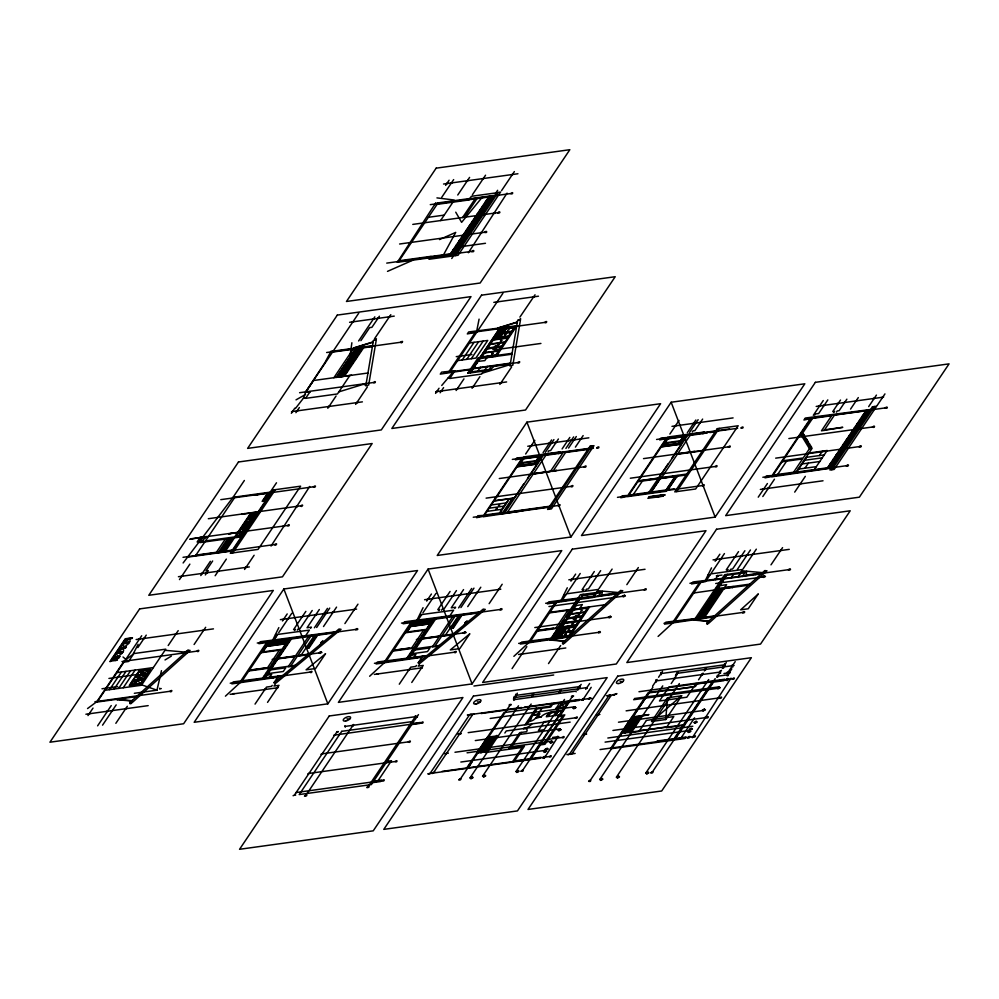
<?xml version="1.0" encoding="UTF-8"?>
<svg xmlns="http://www.w3.org/2000/svg" width="999" height="999" viewBox="0 0 999 999"><rect width="100%" height="100%" fill="white"/><g stroke="black" fill="none" stroke-linecap="round" stroke-linejoin="round"><path stroke-width="1.5" d="M665.696 719.542L667.582 697.752L681.668 695.804L665.696 719.542L651.61 721.49L667.582 697.752M90.022 713.523L88.374 714.123L89.997 713.398M111.538 710.913L113.174 710.202L111.613 711.026M138.624 639.422L140.247 638.711L138.674 639.51M182.555 575.998L180.931 576.66L182.53 575.874M232.605 694.205L234.228 693.481L232.655 694.293M246.803 567.132L245.155 567.719L246.778 567.007M291.745 411.838L293.369 411.126M293.394 411.213L291.795 411.925M276.536 688.136L278.159 687.424L276.611 688.236M284.49 618.943L282.892 619.58L284.478 618.793M289.061 618.319L287.412 618.881L289.036 618.169M301.511 616.932L303.134 616.221L301.586 617.032M314.985 615.072L316.608 614.36L315.01 615.147M323.102 613.96L324.737 613.236L323.139 614.023M320.954 642.532L322.59 641.808L320.991 642.594M353.721 321.578L352.11 322.24L353.696 321.453M325.387 613.636L327.01 612.924L325.462 613.736M374.213 318.781L372.565 319.293L374.2 318.619M353.609 609.74L355.244 609.028L353.708 609.865M446.029 183.903L447.652 183.179L446.041 183.941M450.549 183.329L452.172 182.605L450.649 183.441M409.915 669.355L408.254 669.917L409.89 669.23M437.624 391.333L435.964 391.87L437.599 391.208M442.145 390.759L440.497 391.346L442.12 390.634M466.496 181.119L468.119 180.407L466.57 181.231M427.072 599.6L428.708 598.876M428.721 599L427.135 599.687M422.402 667.657L420.791 668.294L422.377 667.507M431.643 598.963L433.266 598.251L431.668 599.038M484.128 178.272L482.517 178.933L484.115 178.147M460.851 594.592L459.24 595.229L460.826 594.442M501.873 382.455L500.224 383.054L501.848 382.33M534.403 296.628L532.754 297.215L534.378 296.503M531.98 445.529L530.332 446.103L531.955 445.404M522.702 653.783L521.053 654.37L522.677 653.658M550.212 443.019L548.563 443.606L550.187 442.894M552.484 442.732L550.874 443.356L552.459 442.569M556.992 442.082L555.382 442.732L556.98 441.958M568.431 440.497L566.82 441.158L568.406 440.372M570.591 440.571L572.215 439.847L570.691 440.684M573.251 440.197L574.875 439.485M574.9 439.61L573.264 440.247M559.153 648.751L557.542 649.4L559.14 648.626M581.73 438.661L580.082 439.26L581.705 438.536M607.754 574.65L609.39 573.938L607.829 574.75M637.187 570.254L635.576 570.879L637.175 570.092M674.562 426.211L676.186 425.487L674.65 426.323M692.782 423.688L694.417 422.977L692.819 423.763M695.067 423.376L696.69 422.664L695.117 423.464M699.575 422.752L701.198 422.04L699.625 422.839M721.74 558.541L720.092 559.14L721.715 558.416M742.195 555.719L740.546 556.318L742.17 555.594M747.751 554.957L746.103 555.544L747.727 554.832M753.621 554.17L751.985 554.707L753.608 554.02M779.769 550.899L781.405 550.174L779.844 550.998M799.387 484.265L801.023 483.553L799.425 484.34M818.78 406.293L820.404 405.582M820.429 405.731L818.83 406.381M824.987 405.107L823.376 405.731L824.962 404.945M837.437 403.721L839.06 402.997M839.085 403.097L837.474 403.783M883.541 396.99L881.892 397.577L883.516 396.865M350.199 355.007L351.873 342.757M159.778 688.186L159.628 689.048L161.264 688.548M364.435 383.978L364.298 384.84L365.934 384.34M374.887 340.01L376.448 338.811M519.093 319.917L520.666 318.718M601.773 595.079L602.335 591.72L580.407 594.692L570.479 609.452L549.962 612.287M476.66 331.306L479.083 319.131M108.242 711.038L106.606 711.55L108.229 710.888M496.303 302.148L497.927 301.536L496.378 302.36M134.341 693.294L156.98 690.172L161.476 670.641M273.089 677.859L273.913 676.623M417.32 657.941L418.144 656.718M546.216 455.269L547.04 454.046M690.446 435.352L691.271 434.128M373.389 382.605C375.699 384.203 376.373 379.67 373.439 382.517L299.588 392.707M421.141 722.901C423.501 724.475 424.063 720.017 421.203 722.801L333.803 735.202M562.075 737.562C563.985 739.347 565.571 734.552 562.125 737.462L454.982 752.259M762.674 577.11C765.034 578.683 765.596 574.225 762.736 577.01L715.709 583.503M295.379 408.566L303.459 398.151L305.569 392.307L313.486 380.544M196.84 651.248C198.901 652.996 200.025 648.351 196.903 651.161L121.953 661.55M510.726 193.619C513.099 195.18 513.598 190.772 510.789 193.531L430.282 204.645M395.092 761.625C397.639 763.099 397.664 758.89 395.154 761.525L308.991 773.426M454.195 652.335C455.769 654.27 458.017 649.325 454.258 652.235L374.438 663.299M557.991 505.631C560.189 507.342 561.276 502.572 558.041 505.544L473.239 517.245M584.04 466.92C585.889 468.718 587.587 463.911 584.09 466.833L499.288 478.533M482.954 776.323C485.601 777.622 485.751 773.651 482.542 776.298L531.156 704.045M715.072 466.608C717.432 468.169 717.981 463.736 715.134 466.508L630.319 478.221M272.54 640.471L278.833 627.609M416.77 620.566L423.064 607.692M560.988 600.649L567.282 587.787M705.219 580.731L711.513 567.869M96.528 702.122L124.326 660.789L132.929 654.42L138.112 644.38M287.35 525.624C289.548 527.297 290.322 522.814 287.425 525.524L190.834 538.798M313.399 486.9C315.334 488.761 316.858 483.953 313.474 486.813L220.791 499.65M319.156 652.959C320.754 654.894 322.964 649.949 319.218 652.871L272.165 659.415M517.669 362.6C519.13 364.635 521.466 359.59 517.669 362.6L443.818 372.802M382.255 780.681C384.203 782.479 385.564 777.796 382.33 780.594L296.129 792.532L297.365 792.032M408.304 741.97C410.214 743.83 411.8 739.01 408.379 741.87L322.178 753.82M470.379 777.971C472.09 779.844 474.05 775.074 469.917 778.046L518.518 705.794M549.238 756.63C550.899 758.528 552.859 753.733 549.313 756.53L442.12 771.378M575.287 717.906C577.047 719.767 578.908 714.947 575.349 717.819L468.169 732.654M702.247 485.676C704.47 487.4 705.369 482.729 702.309 485.576L617.469 497.34M728.283 446.965C730.606 448.638 731.268 444.093 728.346 446.865L643.506 458.616M600.137 779.582C602.547 781.056 603.071 776.847 599.687 779.595L662.749 685.876M706.33 717.607C708.353 719.355 709.577 714.685 706.393 717.507L612.924 730.456M732.379 678.883C734.315 680.669 735.676 675.998 732.442 678.783L638.973 691.733M443.781 254.345L455.719 232.405L439.485 239.573M169.83 691.395C171.191 693.381 173.626 688.536 169.905 691.296L94.917 701.735M400.512 342.282C401.536 344.518 404.632 339.31 400.512 342.282L326.636 352.522M274.563 544.642C275.699 546.815 278.521 541.795 274.65 544.542L183.029 557.317M300.612 505.931C301.71 508.054 304.52 503.109 300.687 505.831L208.304 518.718M309.99 672.202C311.638 674.15 313.461 669.417 310.065 672.102L230.22 683.216M544.705 322.415C546.253 324.375 548.314 319.455 544.705 322.415L470.854 332.605M463.411 633.004C465.122 634.914 466.833 630.144 463.486 632.904L416.383 639.497M570.904 486.426C572.202 488.536 574.825 483.466 570.904 486.426L486.101 498.139M608.528 617.382C609.865 619.43 612.35 614.547 608.603 617.282L534.802 627.559M622.714 596.303C623.663 598.551 626.848 593.381 622.714 596.303L548.951 606.53M516.358 771.628C518.381 773.301 519.605 768.805 515.884 771.69L564.497 699.437M588.211 698.701C589.235 700.936 592.332 695.716 588.211 698.701L534.502 706.156M616.783 777.234C618.693 779.02 620.104 774.425 616.308 777.297L679.357 683.578M646.141 773.189C647.951 774.949 649.662 770.316 645.666 773.251L708.728 679.532M693.493 736.663C695.154 738.611 696.927 733.878 693.568 736.575L600.074 749.562M719.542 697.951C720.741 700.012 723.501 695.079 719.617 697.851L626.123 710.851M309.99 391.745L305.432 392.37L324.95 362.612L331.006 351.198L333.366 350.874M397.315 262.312L435.015 203.996M703.259 433.591L704.32 431.993L667.881 437.025L627.809 496.578L666.545 491.221M559.04 453.496L560.102 451.91L523.651 456.943L483.429 516.733L522.489 510.889M504.545 364.573L504.795 364.21M467.719 373.276L489.697 370.254L494.068 366.308L509.79 364.136L510.452 363.137L473.451 368.344M611.7 594.255L617.394 593.131M756.743 573.901L761.625 573.226M192.457 538.798L189.785 539.273L206.219 536.675M109.878 661.625L112.263 658.079M112.437 657.829L125.262 638.761L132.492 637.749M110.452 661.55L112.762 658.116L119.418 657.192M119.206 657.504L113.124 658.341L111.289 661.063L117.383 660.227M122.465 652.672L116.371 653.521L113.836 657.28L119.93 656.43M123.139 651.66L117.058 652.497L119.58 648.738L125.674 647.889M128.946 643.019L122.865 643.868L120.33 647.627L126.423 646.79M129.633 642.007L123.539 642.856L125.911 639.335L131.993 638.498M205.769 537.35L199.675 538.186L197.14 541.957L203.234 541.108M183.117 562.974L233.054 497.29L244.368 480.469M87.987 715.584L93.019 708.104M97.09 702.047L124.376 661.5M126.349 658.566L141.696 635.764M179.483 579.595L189.872 564.135M195.305 556.068L235.04 497.015M291.358 413.311L294.817 408.166M305.432 392.37L358.741 313.149M445.629 185.377L449.088 180.232M434.84 204.233L435.664 203.009M109.565 689.66L121.453 671.977M137.85 647.614L146.254 635.127M295.916 412.674L299.375 407.542M310.127 391.67L305.544 398.364L337.45 393.956L349.85 375.524M441.808 197.215L453.658 179.595M114.123 689.023L126.011 671.353M118.681 688.398L130.569 670.716M97.615 725.848L111.251 705.581M123.239 687.762L135.127 670.092M117.37 699.25L117.008 699.787L119.743 698.913M200.787 575.574L210.377 561.313M216.458 552.26L225.324 539.098M333.891 377.722L353.034 349.263M353.471 348.314L356.418 347.415L356.056 347.964M358.616 340.971L374.837 316.858M440.559 220.567L452.922 202.185M457.742 195.017L469.605 177.397M212.65 560.988L205.969 570.928L208.242 570.616L205.332 574.937M218.581 552.297L215.747 553.034L232.005 550.674M218.744 551.947L227.597 538.773M231.268 533.441L228.609 533.916L245.03 531.318M244.618 513.586L241.795 514.323L258.054 511.963M257.317 494.717L254.658 495.204L271.079 492.594M336.251 377.397L355.394 348.938M360.889 340.659L369.655 327.635L371.928 327.31L379.395 316.233M102.547 725.162L116.184 704.894M355.781 348.888L336.638 377.347L351.511 375.187M129.932 685.102L132.492 681.306L142.932 679.869L140.384 683.666L129.932 685.102L137.712 680.581L140.384 683.666M135.876 676.286L133.317 680.082L143.756 678.633L146.316 674.837L135.876 676.286L138.536 679.357L146.316 674.837M139.248 671.266L136.701 675.062L147.14 673.613L149.7 669.817L139.248 671.266L141.92 674.337L149.7 669.817M219.88 551.785L228.734 538.623M337.587 377.21L356.73 348.751M221.016 551.635L229.882 538.461M338.736 377.06L357.879 348.601M222.165 551.473L231.019 538.311M339.872 376.898L359.016 348.439M223.301 551.311L232.155 538.149M341.009 376.735L360.152 348.289M224.438 551.161L233.291 537.986M342.145 376.586L361.288 348.127M234.715 536.913L237.637 532.554M237.799 532.317L250.637 513.236M225.574 550.998L234.44 537.837M235.277 536.838L238.124 532.604M343.294 376.423L362.437 347.964M244.58 531.98L238.499 532.829L236.126 536.351L242.208 535.501M247.827 527.147L241.746 527.996L239.211 531.755L245.304 530.919M248.514 526.136L242.432 526.985L244.955 523.214L251.049 522.377M254.32 517.507L248.239 518.344L245.704 522.115L251.785 521.266M255.007 516.495L248.913 517.332L251.286 513.823L257.367 512.974M344.43 376.273L363.574 347.814M267.282 496.466L276.498 482.779M115.847 723.326L127.31 706.293M168.194 645.516L178.197 630.644M215.135 575.749L226.336 559.103M327.809 408.279L336.076 395.991M374.513 338.773L390.821 314.697M231.119 553.121L273.651 489.91M472.44 194.68L485.551 175.2M232.804 552.897L275.337 489.672M462.549 217.532L475.074 198.901M464.435 217.27L476.973 198.639M450.449 253.808L488.648 197.028M451.748 258.504L454.183 254.882M495.204 193.918L497.639 190.297M455.619 255.607L498.151 192.382L500.599 192.045L458.066 255.269L428.983 259.278L430.956 256.343L399.15 260.727M194.093 644.505L205.669 627.297M244.568 569.467L254.121 555.269M355.644 404.383L367.395 386.913M501.535 190.659L514.36 171.591M283.853 588.985L194.181 722.289L327.847 703.833L417.532 570.529L283.853 588.985L327.847 703.833M240.559 681.343L266.933 642.145M448.963 371.591L475.337 332.38M241.321 682.13L268.356 641.945M282.455 620.978L287.2 613.935M435.576 393.394L439.036 388.249M450.387 371.391L477.422 331.206M477.584 330.956L502.959 293.231M262.462 651.985L269.305 641.808M262.849 651.935L269.693 641.758M267.932 646.228L271.066 641.57M269.305 646.041L272.44 641.383M272.914 641.321L273.576 640.334M278.696 632.717L291.758 613.311M440.134 392.769L443.593 387.624M462.2 359.977L474.063 342.332M270.679 645.841L273.813 641.196M272.065 645.654L275.187 640.996M273.439 645.466L276.573 640.809M466.758 359.353L478.621 341.708M274.812 645.279L277.947 640.621M276.186 645.079L279.32 640.434M277.572 644.892L280.694 640.234M278.946 644.705L282.08 640.047M471.303 358.716L483.179 341.071M280.319 644.517L283.454 639.86M281.693 644.33L284.827 639.672M283.079 644.13L286.201 639.485M267.457 667.856L279.333 650.212M305.856 611.363L293.581 629.607L295.429 629.345L294.643 630.519M284.453 643.943L287.587 639.285M497.315 328.908L498.002 327.872L500.586 327.51L500.224 328.059M262.487 678.321L269.33 668.144L248.826 670.978M288.961 639.098L282.018 649.275L261.513 652.11M456.131 390.509L463.961 378.858M467.732 373.239L478.146 357.767L496.078 355.294L507.942 337.65L492.757 339.747M479.957 357.517L499.725 328.134M480.232 357.48L500.012 328.084M265.147 677.946L291.521 638.748M297.302 630.157L298.089 628.983L299.937 628.733L312.212 610.489M470.392 372.877L480.806 357.405M480.881 357.392L499.987 329.008M484.802 352.597L487.287 348.901L501.248 346.978L498.763 350.661M490.347 344.355L487.862 348.039L501.823 346.116L504.308 342.42M494.555 338.336L500.949 328.833M269.705 677.322L271.678 674.387L266.958 675.262M498.826 337.375L501.323 333.678L497.889 334.153L495.392 337.849L498.826 337.375L496.765 335.814L501.323 333.678M502.047 332.605L504.532 328.896L501.098 329.37L498.613 333.079L502.047 332.605L499.975 331.044L504.532 328.896M499.125 337.699L502.097 333.291L497.527 333.928M505.307 328.509L502.347 332.929L497.764 333.554M487.05 356.543L480.644 357.642M499.7 337.625L502.672 333.216L511.738 331.968M505.881 328.434L502.909 332.842L511.975 331.593M477.934 370.891L480.407 367.207M486.825 357.679L484.84 360.614L478.134 361.376M487.287 357.617L488.099 356.393M492.957 349.188L494.455 347.914M495.029 347.053L496.54 345.766M255.045 704.108L266.508 687.075L271.528 686.375L272.215 685.364M272.715 677.909L273.539 676.685M319.33 609.502L307.055 627.747L311.388 627.147L310.602 628.321M276.885 676.885L277.447 676.81M277.123 677.297L277.947 676.073M519.917 317.095L535.039 294.792M273.988 682.717L339.023 629.008L341.034 629.32L275.999 683.041L273.988 682.717L278.521 675.998M305.469 635.926L309.39 630.107L275.512 634.727M472.077 388.299L479.92 376.66M483.666 371.066L481.643 374.076L449.75 378.484L454.945 370.754L441.595 372.152L440.284 374.113L470.192 369.605M484.802 370.03L487.275 366.346M495.254 356.518L495.916 355.532M515.222 326.835L508.566 336.738L493.381 338.836M275.324 684.053L273.988 686.038L279.008 685.339L267.545 702.384M496.441 355.457L497.127 355.144M496.965 355.394L516.296 326.661M308.616 636.388L295.479 655.906L278.384 658.266M314.398 627.797L327.46 608.379M491.733 365.734L489.26 369.405L471.041 371.928M310.889 636.076L297.752 655.594L308.654 654.095M316.671 627.484L329.732 608.066M301.174 655.119L314.31 635.601M315.447 635.439L306.755 648.363L305.956 648.014M316.583 635.289L307.892 648.214L306.031 647.889M317.732 635.127L309.028 648.051M323.514 626.535L336.563 607.117M504.345 364.885L505.007 363.898M320.179 644.567L322.839 640.621M499.862 384.465L511.613 366.995M344.905 623.576L357.967 604.17M428.084 569.08L338.399 702.372L472.077 683.915L561.763 550.611L428.084 569.08L472.077 683.915M526.923 422.165L437.237 555.469L570.916 537.012L660.601 403.708L526.923 422.165L570.916 537.012M293.082 795.728L294.318 795.229L336.85 732.005L338.087 731.505M384.777 661.438L411.163 622.227M385.539 662.212L412.587 622.027M426.685 601.073L431.418 594.018M525.649 453.983L534.815 440.359M406.693 632.067L413.536 621.902M407.068 632.017L413.911 621.84M523.826 458.479L518.881 465.821L534.64 463.648L539.585 456.293M412.15 626.311L415.284 621.653M413.536 626.123L416.67 621.465M417.145 621.403L417.794 620.416M417.969 620.179L421.753 614.535M422.927 612.812L435.989 593.394M414.91 625.936L418.044 621.278M416.283 625.736L419.418 621.091M417.657 625.549L420.791 620.891M496.003 508.878L497.202 507.992M498.563 505.981L499.762 505.094M419.043 625.362L422.165 620.704M306.156 794.992C309.041 795.803 301.236 797.352 306.081 795.004L353.584 724.487M420.417 625.174L423.551 620.516M421.79 624.987L424.925 620.329M423.164 624.787L426.298 620.129M424.55 624.6L427.672 619.942M425.924 624.412L429.058 619.755M427.297 624.225L430.432 619.567M411.688 647.939L423.551 630.294M512.25 498.476L501.985 513.723L549.088 507.217M535.364 464.11L541.545 454.92L546.578 454.22M543.081 452.634L551.623 439.935M450.074 591.445L437.799 609.69L439.66 609.44L438.873 610.601M428.671 624.025L431.805 619.38M523.876 483.753L515.134 496.74A2.223 0.949 -24 0 1 512.412 498.226L494.18 500.749M527.534 478.296L536.276 465.309A2.223 0.949 -24 0 0 535.202 464.348L516.97 466.87M406.718 658.403L413.549 648.239L393.044 651.061M545.367 452.322L553.908 439.622M430.057 623.838L433.179 619.18L426.248 629.37L405.744 632.192M409.365 658.041L435.751 618.831M441.533 610.239L442.32 609.065L444.168 608.816L456.443 590.571M507.579 512.062L546.665 454.095L559.865 452.272M548.026 451.948L548.813 450.786L550.661 450.524L558.416 438.998M413.923 657.404L415.909 654.47L411.188 655.344M399.275 684.19L410.739 667.157L415.759 666.458L416.433 665.446M416.933 657.991L417.757 656.768M463.548 589.585L451.273 607.829L455.606 607.23L454.82 608.403M421.116 656.967L421.84 656.643M558.229 453.171L558.953 452.847M421.353 657.379L422.177 656.156M558.466 453.583L559.29 452.36M418.219 662.812L483.254 609.09L485.264 609.402L420.229 663.124L418.219 662.812L422.739 656.081M449.7 616.021L453.608 610.202L419.73 614.822M562.1 448.951L569.842 437.425M419.543 664.135L418.219 666.121L423.226 665.434L411.763 682.467M452.834 616.47L439.697 636.001L422.614 638.361M458.616 607.879L471.678 588.461M565.896 448.426L573.651 436.9M455.119 616.158L441.983 635.689L452.872 634.178M460.901 607.567L473.963 588.149M552.797 471.478L565.571 452.485L587.999 449.388M568.556 448.052L576.311 436.526M445.392 635.214L458.529 615.684M459.677 615.521L450.974 628.458L450.174 628.096M460.814 615.372L452.11 628.296L451.323 627.946M461.95 615.209L453.259 628.134L452.46 627.784M467.732 606.618L480.794 587.212M575.399 447.115L583.141 435.589M464.41 624.65L467.057 620.716M549.125 509.215L591.658 445.991M489.123 603.671L502.185 584.253M368.444 786.388C371.241 787.349 363.524 788.648 368.356 786.4L415.871 715.896M414.697 720.192L418.456 714.61M378.146 780.544L391.496 760.701L387.038 761.313M671.153 402.247L581.468 535.551L715.147 517.095L804.819 383.791L671.153 402.247L715.147 517.095M430.045 773.488L469.617 714.685M529.008 641.52L555.382 602.31M512.062 668.618L526.835 646.665M529.77 642.307L556.805 602.11M570.904 581.156L575.649 574.113M669.867 434.066L679.033 420.454M668.056 438.561L663.099 445.916L678.87 443.731L683.816 436.388M561.363 601.485L566.52 593.831L598.413 589.422L596.353 592.494M567.145 592.894L580.207 573.476M633.366 494.468L642.307 481.181M555.906 628.021L567.782 610.377M679.595 444.193L685.776 435.002L704.083 432.367M687.312 432.717L695.853 420.017M594.305 571.528L582.03 589.772L583.878 589.522L583.091 590.696M550.024 639.535L549.662 640.072L552.609 639.173M648.451 493.056L657.979 478.896M668.106 463.836L659.365 476.823A2.223 0.949 -24 0 1 656.643 478.309L638.411 480.819M671.765 458.379L680.506 445.392A2.223 0.949 -24 0 0 679.432 444.43L661.201 446.953M550.936 638.486L557.779 628.321L537.275 631.156M689.585 432.405L698.126 419.705M650.536 492.769L660.064 478.608M650.824 492.732L660.351 478.571M660.626 478.533L661.825 477.26M553.596 638.124L583.066 594.33M585.751 590.322L586.538 589.16L588.386 588.898L600.661 570.654M690.896 434.178L661.001 478.484L637.837 481.68M692.245 432.03L693.031 430.869L694.892 430.606L702.634 419.081M553.871 638.111L572.964 609.715M466.383 768.468L503.971 712.599L549.925 706.256L551.898 703.308L579.732 699.475L579.07 700.449L569.467 701.773L560.239 715.496L564.797 714.872L545.017 744.28L540.459 744.904L531.218 758.628L540.821 757.304L540.159 758.278L427.772 773.8M576.111 605.431L573.414 609.44L579.682 608.566L582.367 604.57L575.412 605.694M513.411 699.075L517.37 693.194M565.047 622.527L567.532 618.831L581.48 616.907L578.995 620.604M570.591 614.285L568.106 617.969L582.067 616.046L584.54 612.35M554.795 637.986L561.188 628.496M468.369 766.67L471.316 762.299M460.039 779.445L509.727 705.581C514.473 703.596 506.805 704.507 509.877 705.556M468.943 766.595L471.878 762.225M480.994 752.884L487.837 742.719L488.748 743.543M559.215 636.825L561.7 633.116L558.266 633.591L555.781 637.3L559.215 636.825L557.03 635.439L561.7 633.116M562.425 632.042L564.922 628.346L561.488 628.821L558.99 632.517L562.425 632.042L560.239 630.669L564.922 628.346M559.577 637.05L562.549 632.642L557.966 633.266M565.759 627.859L562.787 632.267L558.216 632.904M560.102 636.975L563.061 632.567L572.177 631.306M566.283 627.784L563.311 632.205L572.427 630.943M559.303 638.224L559.964 637.237M654.907 496.241L648.501 497.34M655.144 497.315L655.968 496.091M573.189 619.13L574.7 617.844M575.274 616.982L576.773 615.696M496.928 735.351L485.389 752.509L522.227 747.427L512.337 762.125M702.447 433.254L703.184 432.929M702.697 433.666L703.521 432.442M548.513 663.586L560.664 645.541M599.05 588.486L612.112 569.08M593.693 597.077L596.166 593.406M665.084 491.421L675.436 476.048M666.458 489.897L675.149 476.973L674.6 476.66M667.07 489.373L675.274 477.185M667.469 489.035L671.34 483.279M671.54 482.979L675.249 477.46M675.511 477.147L676.798 476.523M667.869 488.811L671.503 483.429M671.952 482.754L675.461 477.547M568.419 636.962L575.686 626.161L560.501 628.259M588.573 607.005L576.311 625.237L561.113 627.335M663.773 495.229L663.124 496.203L647.851 498.314M668.019 489.235L676.223 477.047M664.31 495.154L664.997 494.842M667.807 489.935L677.334 475.786M570.129 635.839L589.622 606.868M677.047 476.935L676.348 477.197M677.697 475.949L661.625 477.947M504.87 733.016L506.268 730.956L570.179 722.127M598.151 596.465L600.624 592.794L582.405 595.304M601.585 591.833L602.397 591.383M531.643 696.553L533.628 693.618M676.673 491.608L719.205 428.384M611.488 594.567L612.162 593.581L618.119 592.757M508.553 749.312L519.767 732.642L526.598 731.705A7.118 3.034 -24 0 0 523.164 728.621A7.118 3.034 -24 0 0 531.88 723.863M525.037 724.799L536.251 708.141M521.291 732.442L510.739 748.126L524.4 746.228L514.51 760.938L529.707 758.84L561.85 711.051L550.461 712.624M526.56 724.6L531.018 718.868M538.099 714.11L542.045 708.229M626.835 584.652L638.336 567.544M558.99 692.782L560.963 689.847M550.599 712.599L547.827 716.545L546.303 716.758L548.988 712.774A6.681 2.847 -24 0 0 540.809 717.232M556.131 708.291L559.602 703.146L564.485 707.13L556.131 708.291L567.956 701.985L562.262 710.439L549.925 712.15L546.715 716.146M558.004 711.588L555.369 715.509L559.215 714.972M555.519 715.484L558.154 711.563M522.315 770.841L572.002 696.99C576.798 694.992 569.105 695.903 572.165 696.952M577.222 690.259L581.181 684.377M585.714 689.36L589.672 683.478M545.716 750.599C547.739 751.96 540.821 752.584 546.053 749.999C550.699 748.214 543.543 748.576 546.053 749.999M551.848 741.383C554.195 742.719 546.853 743.331 552.047 741.083L467.057 752.821M560.089 729.133C562.799 730.069 555.069 731.48 560.289 728.833L475.299 740.571M574.962 707.017C577.434 708.303 569.929 709.053 575.174 706.718L490.184 718.443M558.004 736.7L544.105 758.416M582.567 700.187L591.208 687.337M569.455 754.233L609.028 695.429M613.486 695.142L616.87 693.581M673.226 621.603L699.612 582.392M674 622.389L701.036 582.205M715.134 561.238L719.879 554.195M758.241 497.165L767.407 483.541M811.775 417.607L771.952 476.785L831.18 468.156M813.311 415.322L823.263 400.537M801.935 434.165L812.562 418.381M814.747 415.122L815.534 413.948L818.656 413.524L827.821 399.9M803.471 433.841L802.559 435.189L804.008 434.99M804.095 434.865L803.184 436.213L804.632 436.014L803.808 437.237L805.256 437.038M711.375 572.976L724.437 553.571M762.811 496.528L774.45 479.233M777.672 474.438L786.613 461.138M805.344 436.925L804.432 438.274L805.881 438.074L805.057 439.298L806.505 439.098M806.58 438.973L805.681 440.322L807.13 440.122M807.204 439.997L806.305 441.346L807.754 441.146M807.829 441.021L806.93 442.37L808.378 442.17M715.371 579.333L717.844 575.649M808.453 442.045L807.554 443.394L809.003 443.194L808.179 444.418L809.627 444.218M809.702 444.093L808.803 445.442L810.251 445.242L809.427 446.466L810.876 446.266M738.523 551.623L726.261 569.867L728.109 569.605L727.322 570.779M840.509 400.05L832.754 411.576L834.602 411.313L833.815 412.487M694.255 619.617L693.893 620.167L696.827 619.255M810.951 446.153L810.052 447.49L811.488 447.29M793.618 472.227L802.559 458.941L782.055 461.775M831.842 467.182L796.116 472.115L812.112 448.326L809.465 448.688L803.221 457.954L782.716 460.789M810.664 448.526L811.575 447.177M696.753 619.018L716.37 589.86M716.658 589.822L697.04 618.98L694.667 619.305L724.675 574.712L746.665 571.665L746.091 575.087L762.337 572.839M716.945 589.785L727.334 574.35M729.982 570.404L730.769 569.243L732.617 568.98L744.892 550.736M824.138 430.457L834.44 415.134L870.166 410.202M836.475 412.125L837.262 410.951L839.11 410.701L846.865 399.175M652.597 686.138L657.117 679.432M658.553 677.247L662.512 671.365M796.927 471.665L806.568 457.33M698.938 618.056L718.069 589.622M589.847 780.993L652.921 687.237M700.087 617.894L719.205 589.472M701.223 617.732L720.341 589.31M702.359 617.582L721.49 589.16M625.062 733.216L631.905 723.051L632.817 723.863M703.496 617.419L722.627 588.998M723.189 588.923L717.107 589.547M704.645 617.27L723.763 588.836M724.625 587.574L726.61 584.64L719.642 585.764M731.031 578.071L733.466 574.45M805.007 468.106L808.391 463.086M724.238 588.773L725.087 587.512M737.387 569.393L750.449 549.974M740.621 572.514L742.644 569.505L710.739 573.913L705.594 581.568L691.583 583.953L692.906 581.992L722.202 578.384M743.268 568.568L756.33 549.163M794.704 492.12L805.306 476.361M850.549 409.115L858.303 397.59M819.392 455.556L822.352 451.148M737.924 577.172L740.434 573.426M732.217 587.662L733.041 586.45M732.941 587.362L693.781 592.981M675.399 676.048L678.209 671.865M742.419 576.498L744.904 572.814L726.673 575.324M814.335 469.592L827.197 450.487L808.965 452.997M745.903 571.778L746.715 571.328M675.948 675.973L677.022 674.375M646.278 720.616L638.948 731.53L629.445 732.841L640.584 716.283L631.468 717.544M666.558 690.484L668.943 686.937L695.916 683.204M671.203 683.566L675.724 676.86M755.719 574.662L756.393 573.663M827.534 467.769L865.871 410.801M868.68 406.618L876.435 395.092M831.842 469.73L874.375 406.518M877.197 405.432L884.952 393.906M770.991 564.847L782.567 547.627M666.708 727.135L666.283 727.747L684.515 725.237M693.905 686.713L696.291 683.154L724.874 679.208L723.888 680.681L713.523 682.117L675.611 738.473M698.551 679.795L703.071 673.089M704.407 670.916L706.38 667.969M674.1 738.673L683.004 725.436M652.097 772.402L715.184 678.633M722.352 668.431L726.31 662.549M716.783 677.272L721.465 670.317M681.218 737.687L694.567 717.844M735.227 661.6L727.547 673.014L727.309 672.077M690.009 730.681L690.172 731.605L688.186 732.03L691.92 728.721L689.909 729.208L690.272 730.082M696.066 721.478C698.738 722.427 691.096 723.8 696.278 721.166M704.307 709.215C706.83 710.389 699.312 711.35 704.52 708.915M718.393 688.286L633.616 699.712M719.193 687.1C721.69 688.311 714.235 689.198 719.392 686.8L634.402 698.538M727.147 675.848L731.83 668.893M505.119 364.498L509.677 363.536M617.607 592.832L616.932 593.818L593.319 597.14M761.825 572.914L761.163 573.901L724.275 578.883M481.605 198.002L461.613 222.352L455.744 212.188M441.745 385.464L453.196 371.94M225.424 696.166L240.559 682.23M369.642 676.248L384.79 662.325M513.873 656.331L529.008 642.407M658.091 636.425L673.239 622.489M184.478 652.072L186.813 651.186M130.844 702.734L129.882 703.608L130.956 703.708M563.498 643.019L562.537 643.893L563.611 643.993M707.729 623.101L706.755 623.975L707.841 624.075M651.61 721.49L681.668 695.804M244.38 532.28L240.085 535.801L238.499 532.829M205.319 538.011L201.099 541.408L199.675 538.186M253.871 518.169L249.663 521.565L248.239 518.344M247.377 527.822L243.169 531.206L241.746 527.996M128.496 643.693L124.288 647.077L122.865 643.868M122.015 653.334L117.795 656.73L116.371 653.521M87.55 708.553L96.141 702.172L136.463 696.615M119.006 657.804L115.247 660.514L113.124 658.341M242.432 526.985L248.913 522.664L248.938 525.511M117.058 652.497L123.539 648.189L123.564 651.036M248.913 517.332L255.245 513.274L255.419 515.871M123.539 642.856L129.87 638.786L130.057 641.383M165.022 659.964L171.316 656.131M429.058 628.196L426.211 629.932L427.072 631.143L424.188 632.879L425.099 634.078L422.215 635.814L423.126 637.025L420.229 638.761L421.141 639.959L418.256 641.533L419.168 642.906L416.271 644.467L417.182 645.841L414.073 647.764L415.209 648.788L412.088 650.711L413.224 651.723L410.114 653.646L411.251 654.67L408.366 656.393L409.278 657.604M480.232 357.729L477.872 359.153L478.783 360.352L475.936 362.088L476.798 363.299L473.963 365.022L474.862 366.233L471.978 367.957L472.889 369.168L470.005 370.904L470.916 372.115M290.809 639.285L287.924 641.021L288.836 642.232L285.951 643.955L286.863 645.167L283.966 646.902L284.877 648.114L281.993 649.837L282.854 651.061L279.97 652.784L280.869 653.995L277.984 655.731L278.896 656.942L276.011 658.666L276.923 659.877L274.026 661.45L274.937 662.824L272.053 664.385L272.964 665.759L269.842 667.682L270.979 668.693L267.869 670.616L269.006 671.64L265.884 673.563L267.02 674.575L264.136 676.311L265.047 677.522M435.04 619.368L432.155 621.103L433.054 622.315L430.169 624.05L431.081 625.249L428.196 626.985L429.108 628.196M579.258 599.462L576.373 601.186L577.285 602.397L574.4 604.133L575.312 605.344L572.415 607.067L573.326 608.279L570.441 610.014L571.303 611.226L568.419 612.961L569.33 614.173L566.433 615.896L567.345 617.107M726.835 575.087L723.95 576.81L724.862 578.021L721.965 579.757L722.876 580.956L719.992 582.692L720.903 583.903L718.006 585.639L718.88 586.85L715.983 588.586L716.733 589.572M296.016 399.862L305.569 394.455M489.185 199.45L490.497 198.726M489.572 199.388L490.884 198.676M486.301 203.734L487.999 202.972M483.416 208.017L484.727 207.305M483.803 207.967L485.114 207.255M480.531 212.312L481.843 211.601M480.919 212.263L482.217 211.538M476.086 218.931L477.397 218.207M476.461 218.868L477.772 218.157M473.201 223.214L474.887 222.452M470.317 227.497L471.628 226.785M470.691 227.447L472.003 226.736M467.432 231.793L468.743 231.081M467.807 231.743L469.118 231.019M462.812 238.649L464.498 237.887M459.927 242.932L461.238 242.22M460.314 242.882L461.613 242.17M457.043 247.228L458.728 246.453M454.158 251.511L455.469 250.799M454.545 251.461L455.844 250.749M501.136 331.318L502.822 330.557M507.517 330.419L509.203 329.658M497.914 336.101L499.225 335.389M498.301 336.051L499.6 335.339M504.308 335.202L505.606 334.49M504.682 335.152L505.993 334.428M500.249 341.221L501.56 340.509M500.624 341.171L501.935 340.459M495.129 345.966L496.141 345.417M497.514 345.279L498.826 344.568M497.902 345.229L499.2 344.518M493.356 349.55L494.368 349.001M494.455 349.837L495.766 349.126M494.83 349.787L496.141 349.063M491.545 354.158L492.857 353.434M491.933 354.096L493.231 353.384M265.284 499.001L266.97 498.226M252.735 515.397L254.046 514.685M253.122 515.347L254.433 514.635M249.525 520.179L251.211 519.418M246.254 525.049L247.939 524.288M243.032 529.832L244.343 529.12M243.419 529.782L244.718 529.058M239.947 534.415L241.633 533.653M142.058 672.639L143.369 671.927M142.445 672.589L143.744 671.877M138.386 677.984L139.685 677.272M138.761 677.934L140.072 677.21M135.002 683.004L136.314 682.292M135.377 682.954L136.688 682.242M498.426 505.282L499.388 504.757M496.378 509.215L497.352 508.691M318.718 652.984L321.029 651.723L321.94 652.534M462.937 633.066L465.247 631.805L466.158 632.617M866.283 413.399L867.594 412.687M866.67 413.349L867.969 412.637M863.398 417.694L864.709 416.983M863.785 417.644L865.084 416.92M860.514 421.978L862.199 421.216M857.629 426.273L858.94 425.549M858.016 426.211L859.315 425.499M853.096 433.004L854.407 432.292M853.483 432.954L854.782 432.242M850.211 437.287L851.897 436.526M847.327 441.583L848.638 440.871M847.714 441.533L849.013 440.809M844.442 445.866L845.753 445.154M844.829 445.816L846.128 445.104M839.909 452.609L841.22 451.885M840.296 452.547L841.595 451.835M837.025 456.893L838.336 456.181M837.412 456.843L838.71 456.131M834.14 461.176L835.451 460.464M834.527 461.126L835.826 460.414M831.255 465.472L832.941 464.697M580.581 611.138L582.267 610.377M575.362 615.896L576.373 615.347M577.847 615.197L579.158 614.485M578.234 615.147L579.532 614.435M573.588 619.48L574.6 618.93M574.787 619.755L576.473 618.993M622.202 596.415L624.512 595.154L625.424 595.978M571.878 624.075L573.189 623.364M572.265 624.025L573.563 623.301M560.876 630.831L562.187 630.119M561.251 630.781L562.562 630.069M557.654 635.614L558.965 634.902M567.994 629.845L569.68 629.083M558.041 635.564L559.353 634.84M564.785 634.627L566.083 633.915M565.159 634.577L566.47 633.865M608.066 617.444L610.377 616.183L611.288 616.995M762.262 577.085L764.572 575.824L765.484 576.635M485.526 743.98L487.837 742.719M576.086 707.529L573.776 708.791L572.864 707.979M470.829 778.858L473.139 777.597L472.227 776.772M561.201 729.645L558.891 730.906L557.979 730.094M483.454 777.11L485.764 775.848L484.852 775.037M552.959 741.895L550.649 743.156L549.737 742.344M544.93 749.487L547.24 748.226L548.151 749.038M546.753 751.123L544.443 752.384L543.531 751.56M516.795 772.514L519.105 771.253L518.194 770.429M629.595 724.312L631.905 723.051M720.304 687.612L717.994 688.873L717.082 688.061M705.431 709.74L703.121 711.001L702.21 710.177M697.19 721.99L694.867 723.251L693.955 722.427M689.16 729.57L691.47 728.308L692.382 729.12M600.599 780.419L602.909 779.158L601.997 778.333M690.983 731.206L688.673 732.467L687.762 731.655M617.22 778.121L619.53 776.86L618.618 776.036M646.578 774.063L648.888 772.801L647.976 771.99M565.372 620.054L562.474 621.615L563.386 622.989L560.501 624.562L561.413 625.923L558.291 627.847L559.428 628.87L556.318 630.794L557.454 631.805L554.333 633.728L555.481 634.752L552.584 636.488L553.496 637.687M352.647 353.546L363.024 348.114M342.645 368.419L353.009 362.987M345.779 363.761L355.819 358.816M387.5 271.378L412.924 260.165M320.941 754.32L323.414 753.321M307.754 773.925L310.214 772.914M468.032 715.321L471.191 714.035M474.125 713.723L472.902 714.223L433.329 773.039L432.092 773.538M471.341 715.209L472.564 714.71M458.479 734.327L460.939 733.328M445.292 753.933L447.752 752.921M607.792 695.928L610.252 694.929M609.827 696.091L611.063 695.591L572.152 753.421L573.389 752.921M428.471 774.138L431.63 772.839M433.666 772.539L434.89 772.04M596.965 715.209L599.437 714.198M583.778 734.814L586.251 733.803M568.219 754.745L570.691 753.733M570.591 754.42L571.828 753.908M373.251 341.546L372.49 342.607L373.114 342.407M354.27 347.714L372.577 342.058M355.769 347.502L372.54 342.332M517.42 321.653L516.658 322.702L517.27 322.515M498.439 327.809L516.745 322.165M499.937 327.61L516.695 322.427M338.848 391.87L366.084 383.466M482.23 373.214L510.264 364.573M443.544 184.028L517.944 173.751M497.977 192.632L471.353 196.303L468.881 199.975L437.075 204.37M469.867 198.514L438.062 202.897L398.164 262.2L429.97 257.804M435.339 203.496L437.899 203.147M469.705 198.751L495.005 195.267L455.394 254.133L430.094 257.63M434.677 204.483L437.237 204.133M469.043 199.738L494.343 196.241M488.486 197.278L494.18 196.491M488.236 197.64L493.931 196.853M485.764 201.323L491.458 200.537M485.352 201.935L491.046 201.149M482.879 205.607L488.573 204.82M482.467 206.219L488.161 205.432M479.995 209.902L485.689 209.116M428.371 217.295L444.23 215.11M479.582 210.514L485.277 209.728M477.11 214.186L482.804 213.399M476.86 214.548L482.554 213.761M412.787 224.4L497.589 212.687M475.374 216.758L481.068 215.971M475.124 217.12L480.819 216.333M472.652 220.804L478.346 220.017M472.24 221.416L477.934 220.629M469.767 225.087L475.462 224.3M469.355 225.699L475.049 224.912M466.883 229.383L472.577 228.596M466.471 229.995L472.165 229.208M463.998 233.666L469.692 232.879M463.748 234.028L469.443 233.242M399.6 244.006L484.403 232.292M462.1 236.476L467.807 235.689M461.863 236.85L467.557 236.064M459.39 240.522L465.084 239.735M458.978 241.134L464.672 240.347M456.506 244.805L462.2 244.018M456.093 245.429L461.788 244.643M458.741 246.99L485.477 243.294M453.621 249.101L459.315 248.314M453.209 249.713L458.903 248.926M450.736 253.384L456.431 252.597M398.139 261.089L398.988 260.976M430.831 256.518L456.143 253.034M386.738 263.112L471.553 251.398M397.477 262.075L398.326 261.95M349.588 322.29L394.243 316.121M493.818 302.372L538.473 296.204M333.191 351.124L372.565 345.679M516.783 325.761L468.631 331.968L467.32 333.928L476.76 332.18M332.517 352.098L372.402 346.591M499.363 329.058L516.633 326.673M500.736 329.146L514.997 327.173M493.618 338.461L508.816 336.363M469.505 342.969L487.737 340.447L475.861 358.092L457.642 360.602M507.217 338.099L493.256 340.035L490.596 343.981L504.557 342.058M489.597 344.455L504.782 342.357M486.9 348.451L502.097 346.353M486.738 348.701L501.923 346.603M494.73 349.812L540.921 343.444M484.04 352.697L499.238 350.599M456.243 356.655L471.928 354.495M312.837 380.607L367.957 373.014M487.937 356.631L512.112 353.296M487.737 356.943L495.716 355.844M487.487 357.305L495.467 356.206M479.982 358.629L511.95 354.208M305.569 392.307L310.04 391.683M448.164 377.897L450.349 377.585M303.459 398.151L305.919 397.814M291.521 411.65L362.4 401.86M435.751 391.733L506.618 381.943M527.747 446.253L588.861 437.824M671.977 426.348L733.091 417.907M816.195 406.431L882.704 397.24M233.054 497.29L271.491 491.983M523.326 457.43L516.82 457.892L515.496 459.852L521.903 458.516L483.653 515.372L477.909 515.721L476.585 517.669L483.753 516.246M559.777 452.397L588.648 448.414M667.544 437.512L661.038 437.974L659.715 439.935L666.121 438.598L627.884 495.454L622.127 495.804L620.816 497.764L627.984 496.328M704.008 432.48L729.557 428.958M870.666 409.465L805.269 418.057L803.945 420.017L810.351 418.693L772.102 475.536L766.358 475.886L765.034 477.847L772.202 476.411M512.337 459.39L593.431 448.201M656.568 439.473L737.649 428.284M805.456 418.918L886.538 407.729M270.829 492.969L267.495 493.431L262.15 501.386L265.484 500.924M270.629 493.269L267.769 493.668L262.824 501.011L265.684 500.624M545.841 455.319L562.912 452.859L550.549 471.241L533.466 473.601M690.072 435.414L707.142 432.942M709.802 432.567L715.172 431.83M811.113 418.581L831.618 415.746L821.478 430.819L842.781 427.322L824.55 429.845M270.417 493.581L268.044 493.906L263.511 500.649L265.884 500.312M522.502 458.653L540.721 456.143M666.72 438.748L684.952 436.226M865.571 411.238L869.879 410.639M523.576 458.841L538.773 456.743L536.126 460.664L520.941 462.762M667.807 438.923L682.991 436.825L680.356 440.746L665.172 442.844M865.334 411.6L869.63 411.014M869.38 411.376L865.646 411.888L863.673 414.835L867.407 414.31M862.861 415.272L867.157 414.685M862.449 415.884L866.745 415.297M866.495 415.659L862.761 416.183L860.788 419.118L864.522 418.606M517.145 466.62L537.649 463.786L514.522 498.151L494.018 500.986M661.363 446.703L681.867 443.881L658.753 478.234L638.249 481.068M859.977 419.568L864.272 418.968M859.552 420.179L863.86 419.58M863.611 419.955L859.877 420.467L857.904 423.401L861.638 422.889M857.08 423.851L861.388 423.264M856.667 424.463L860.976 423.876M860.726 424.238L856.992 424.75L855.019 427.697L858.753 427.185M800.486 434.365L803.383 433.966M854.195 428.146L858.503 427.547M853.958 428.509L858.253 427.909M553.209 470.866L556.63 470.392L533.054 474.213M677.684 453.683L694.78 451.323M788.873 438.549L873.675 426.835M677.272 454.295L700.436 451.098M257.617 512.599L250.961 513.523L248.164 517.694L254.82 516.77M852.384 430.831L856.692 430.244M852.147 431.206L856.443 430.606M856.193 430.981L852.459 431.493L850.486 434.428L854.22 433.916M254.57 517.132L247.914 518.056L244.88 522.564L251.548 521.64M849.662 434.877L853.97 434.278M849.25 435.489L853.558 434.902M853.308 435.264L849.575 435.776L847.602 438.723L851.335 438.199M846.777 439.16L851.086 438.573M251.298 522.002L244.643 522.927L241.671 527.335L248.326 526.411M846.365 439.785L850.673 439.185M850.424 439.548L846.69 440.072L844.717 443.007L848.451 442.495M843.893 443.456L848.201 442.857M843.481 444.068L847.789 443.469M248.077 526.785L241.421 527.709L238.461 532.117L245.117 531.193M847.539 443.843L843.805 444.355L841.832 447.302L845.566 446.778M841.008 447.739L845.316 447.152M840.771 448.114L845.067 447.515M199.638 537.474L206.293 536.55M775.686 458.154L860.489 446.441M839.197 450.437L843.506 449.837M838.948 450.799L843.256 450.212M843.006 450.574L839.272 451.098L837.299 454.033L841.033 453.521M806.006 457.405L824.237 454.895M661.95 477.46L677.622 475.299M678.196 475.212L686.775 474.038M199.912 541.708L203.958 541.158M205.582 540.934L241.945 535.914M662.212 478.096L676.173 476.161M661.288 478.446L676.011 476.411M677.534 476.198L686.113 475.012M836.475 454.483L840.783 453.883M199.862 542.607L241.283 536.888M674.987 477.222L676.498 477.01M836.063 455.094L840.371 454.495M675.062 477.485L676.011 477.36M840.122 454.87L836.388 455.382L834.415 458.316L838.149 457.804M804.02 460.352L822.252 457.829M491.333 504.97L506.53 502.872M833.591 458.766L837.899 458.179M833.178 459.378L837.487 458.791M801.548 464.023L819.779 461.513M837.237 459.153L833.503 459.665L831.53 462.612L835.264 462.1M489.173 508.191L504.37 506.093M671.353 483.004L672.302 482.867M671.153 483.304L672.102 483.179M830.706 463.061L835.014 462.462M830.294 463.673L834.602 463.074M487.037 511.376L502.222 509.278M834.352 463.436L830.619 463.961L828.646 466.895L832.379 466.383M798.089 469.168L816.32 466.658M667.27 489.06L668.219 488.936M666.783 489.41L668.306 489.198M827.821 467.345L832.13 466.745M484.577 515.022L502.809 512.499M628.808 495.104L648.938 492.32M651.323 491.995L674.15 488.836M773.114 475.062L796.278 471.865M195.966 555.094L232.417 550.062M507.342 512.1L549.75 506.243M648.776 492.569L650.873 492.282M762.836 477.26L847.639 465.546M510.114 512.25L523.876 510.352M187.55 557.142L231.768 551.036M831.618 468.206L834.602 467.794M649.762 496.603L663.711 494.68M648.751 497.09L663.935 494.992M655.806 496.328L664.834 495.079M655.594 496.64L663.573 495.529M656.043 496.74L662.874 495.791M655.344 497.002L663.324 495.904M760.351 489.435L823.026 480.781M178.421 576.71L249.35 566.92M132.243 638.124L125.587 639.048L122.79 643.206L129.445 642.282M136.139 639.547L213.461 628.87M280.369 619.63L356.593 609.103M424.587 599.725L500.811 589.198M568.818 579.807L645.042 569.28M713.036 559.89L789.26 549.363M129.196 642.657L122.54 643.568L119.518 648.076L126.174 647.152M125.924 647.527L119.268 648.438L116.296 652.859L122.952 651.935M122.715 652.297L116.046 653.221L113.087 657.629L119.743 656.705M563.773 594.954L565.958 594.655M708.016 575.012L710.202 574.712M716.308 575.874L722.015 575.074M582.205 595.591L595.591 593.743L593.081 597.477L579.695 599.325M335.689 631.755L260.227 641.733L258.916 643.693L334.403 632.829M479.92 611.838L404.458 621.815L403.134 623.776L478.621 612.911M593.918 596.103L548.676 601.898L547.365 603.858L579.969 598.913M600.786 595.167L612.15 593.593M611.95 593.893L616.833 593.219M756.181 573.975L761.051 573.301M257.255 643.031L356.293 629.358M401.473 623.114L500.524 609.44M545.654 603.271L644.692 589.597M689.922 583.291L788.973 569.617M123.951 662.137L128.509 661.5L133.841 653.571L165.747 649.163L141.471 685.252L105.007 690.284M266.558 646.415L285.726 643.768M410.776 626.498L429.957 623.851M717.794 588.523L749.799 584.14M724.862 587.862L732.829 586.75M579.919 608.204L605.819 604.632M724.612 588.224L732.592 587.125M732.367 587.437L748.626 585.202M116.895 672.614L153.359 667.569M261.101 652.722L281.606 649.899L269.742 667.532L249.238 670.366M405.332 632.817L425.836 629.982L413.961 647.627L393.456 650.449M549.55 612.899L570.054 610.064L558.191 627.709L537.687 630.544M572.677 609.765L588.161 607.617M307.18 647.739L308.129 647.602M309.265 647.452L308.316 647.577L309.178 647.564M450.262 627.984L451.211 627.847M451.398 627.822L452.347 627.697M452.535 627.659L453.496 627.534M569.83 614.385L585.027 612.287M108.928 678.446L138.187 674.4M567.145 618.381L582.33 616.283M566.97 618.631L582.167 616.533M277.972 658.878L295.067 656.53L288.087 666.895L294.168 666.058M307.842 654.757L297.34 656.206L290.784 665.971L294.98 665.384M422.202 638.973L439.285 636.613L432.317 646.977L438.399 646.141M452.072 634.84L441.57 636.301L435.002 646.053L439.21 645.466M564.285 622.627L579.47 620.529M101.973 688.773L117.67 686.6M249.7 670.104L265.135 667.969M393.931 650.187L409.353 648.064M538.149 630.269L553.583 628.146M271.416 668.643L288.499 666.283M415.634 648.726L432.729 646.365M560.252 628.621L575.449 626.523M270.554 669.904L285.751 667.807L283.279 671.49L268.082 673.588M414.785 649.999L429.97 647.901L427.497 651.573L412.312 653.671M555.007 637.687L569.268 635.714M282.705 675.524L233.192 681.917L231.88 683.878L277.697 677.222M426.923 655.606L377.422 662L376.099 663.96L421.915 657.305M570.317 635.814L521.64 642.095L520.329 644.055L569.155 636.863M695.167 618.568L665.871 622.177L664.547 624.138L713.373 616.945M697.539 618.244L714.535 615.896M559.84 637.424L568.955 636.163M560.089 637.524L568.493 636.375M694.992 618.818L697.09 618.531M518.668 643.393L598.888 632.317M664.01 623.326L743.793 612.3M559.428 638.036L568.543 636.775M85.889 714.235L148.189 705.631M230.12 694.33L277.36 687.799M374.338 674.412L421.578 667.881M518.568 654.495L565.809 647.976M473.926 686.026L553.708 674.999M660.601 673.626L724.824 664.76M515.472 695.454L579.695 686.588M734.115 665.471L677.222 673.338L677.047 672.639M676.785 674.725L676.061 674.113M513.986 697.664L586.9 687.599L587.125 688.448M656.131 680.893L720.304 672.04M723.963 673.501L730.232 672.639M345.067 726.41L417.22 716.445L417.395 717.157M717.494 676.223L727.859 674.787L728.084 675.711M336.85 732.005L338.236 731.817M582.792 698.825L584.328 698.613M613.124 694.63L616.533 694.168M727.01 678.908L728.558 678.696M467.332 714.997L521.578 707.504M524.562 707.092L551.523 703.371M606.43 695.791L614.722 694.642M481.031 713.548L533.553 706.293M589.323 698.588L591.62 698.276M412.425 723.576L420.392 722.477L419.742 723.451L411.763 724.562M567.956 701.985L552.759 704.083L550.786 707.017L537.112 708.915L533.154 714.797L539.997 713.848L537.599 717.407L541.021 716.932L535.576 718.231L538.636 714.597L532.742 715.409L529.245 721.503A5.345 2.273 -24 0 0 535.776 717.931M581.793 700.299L583.341 700.087M726.023 680.381L727.572 680.169M666.97 689.872L648.363 692.444L610.439 748.813L656.006 742.519M558.066 716.683L562.624 716.058L544.155 743.506L539.597 744.13M550.062 720.903L544.355 721.69L538.424 730.519L544.118 729.732M457.942 734.078L461.338 733.603M596.44 714.947L599.837 714.485M487.4 737.225L496.515 735.963M486.575 738.448L495.691 737.187M630.644 718.781L639.76 717.519M485.751 739.672L494.867 738.411M629.82 720.004L638.935 718.743M618.481 722.202L703.471 710.464M484.927 740.896L494.043 739.647M628.995 721.228L638.111 719.967M484.103 742.12L493.219 740.871M628.171 722.452L637.287 721.191M646.453 720.379L673.788 716.595L666.87 726.897L639.522 730.669M483.279 743.356L492.395 742.095M627.347 723.676L636.463 722.414M482.455 744.58L491.57 743.318M626.523 724.899L635.639 723.638M481.63 745.803L490.746 744.542M625.699 726.123L634.815 724.874M480.806 747.027L489.922 745.766M624.875 727.347L633.978 726.098M552.622 737.449L558.778 736.6M479.982 748.251L489.098 746.99M624.05 728.583L633.154 727.322M444.755 753.671L448.151 753.209M583.241 734.552L586.65 734.078M479.158 749.475L488.274 748.214M623.226 729.807L632.33 728.546M478.346 750.699L487.45 749.437M622.402 731.018L631.518 729.757M477.522 751.922L486.625 750.661M621.578 732.242L630.694 730.993M476.698 753.146L485.801 751.885M620.754 733.466L629.87 732.217M607.842 738.011L692.831 726.273M460.851 762.037L545.841 750.299M605.082 742.12L690.072 730.394M543.881 756.655L545.417 756.443M688.586 736.675L690.134 736.463M373.676 781.156L381.655 780.057L380.669 781.53L372.689 782.629M566.87 754.595L575.162 753.446M542.894 758.129L544.43 757.916M687.599 738.149L689.148 737.924M294.318 795.229L295.704 795.042M741.795 570.766L762.574 572.639M597.577 590.671L618.356 592.544M709.153 620.754L708.041 621.753M695.816 619.892L708.341 621.028M694.317 620.104L707.991 621.341M564.922 640.671L563.823 641.67M551.585 639.81L564.123 640.933M550.087 640.022L563.773 641.246M164.985 650.299L185.789 652.172M132.268 700.386L131.169 701.373M118.931 699.525L131.468 700.649M117.432 699.725L131.119 700.961M620.092 681.343L622.789 681.655M477.31 701.86L480.019 702.172M346.915 718.868L349.613 719.18M436.938 197.889L454.145 200.012M378.746 317.994L377.123 318.706L378.771 318.044M297.889 410.552L296.266 411.263L297.914 410.589M144.768 638.136L143.144 638.848L144.793 638.186M140.921 684.59L156.98 690.172M856.867 400.549L855.244 401.261L856.892 400.611M734.253 557.292L735.813 556.48L734.178 557.192M572.927 578.97L571.303 579.682L572.951 579.008M217.432 571.665L218.981 570.841L217.357 571.553M176.761 633.603L175.137 634.315L176.773 633.641M456.531 389.173L458.104 388.374L456.481 389.086M206.006 573.214L207.58 572.415L205.956 573.126M339.348 373.314L344.118 376.211M342.482 368.656L346.915 372.053M123.014 657.005L126.823 660.127M507.055 193.144L468.381 252.735M493.868 212.75L494.755 213.536M480.681 232.342L481.568 233.142M717.482 575.324L718.219 575.973M715.009 579.008L715.734 579.657M731.018 678.134L692.332 737.724M727.347 678.408L727.235 680.669M717.819 697.739L718.706 698.526M704.632 717.332L705.519 718.131M309.715 486.476L271.029 546.066M557.567 736.313L558.441 737.1M296.516 506.081L297.402 506.868M283.329 525.674L284.216 526.473M352.397 353.908L356.506 357.792M800.723 434.34L809.465 448.688M732.242 664.847L732.804 667.082M729.208 672.777L729.445 673.701M724.537 663.648L725.112 665.871M723.064 665.846L723.626 668.081M720.029 670.916L720.591 673.151M717.282 675.361L717.732 677.147M705.219 668.756L705.569 670.129M701.897 673.863L702.26 675.249M674.562 677.634L674.912 679.02M660.739 672.452L661.301 674.687M655.844 679.782L656.405 682.017M579.47 685.701L579.919 687.487M577.984 687.899L578.433 689.685M576.148 691.82L575.961 691.108L513.686 699.7L513.861 700.424M559.69 690.197L560.264 692.432M532.355 693.968L532.917 696.203M515.609 694.28L516.171 696.515M514.123 696.49L514.685 698.726M415.134 715.996L415.322 716.708M353.034 725.311L353.221 726.023M344.88 725.699L345.242 727.122M124.825 709.003L126.473 708.416L124.838 708.978M201.398 573.676L203.047 573.089L201.398 573.651M202.872 630.481L204.508 629.845L202.884 630.444M264.036 689.785L265.684 689.21L264.048 689.722M307.867 615.983L309.515 615.384L307.879 615.921M328.159 406.78L329.807 406.218L328.172 406.718M332.217 612.612L333.866 612.05L332.217 612.612M355.994 402.884L357.642 402.322L356.006 402.834M355.756 629.645C359.278 630.569 357.58 626.785 355.756 629.645M388.524 317.058L390.172 316.458L388.536 317.033M376.823 674.213L378.471 673.613L376.835 674.175M471.778 251.586C474.925 252.735 474.138 248.539 471.778 251.586M445.729 596.94L447.377 596.353L445.741 596.915M484.64 232.467C487.899 233.479 486.875 229.57 484.665 232.38M452.085 596.066L453.746 595.491L452.085 596.066M472.427 386.813L474.075 386.238L472.44 386.75M497.827 212.862C501.111 213.948 499.937 209.89 497.827 212.862M467.332 593.955L468.981 593.369L467.332 593.93M465.184 622.527L466.833 621.94L465.184 622.502M469.605 593.643L471.253 593.056L469.605 593.643M511.563 174.775L513.224 174.201L511.563 174.775M476.448 592.707L478.071 592.07L476.448 592.669M458.853 779.782C462.075 780.856 461.126 776.797 458.853 779.782M497.839 589.747L499.488 589.16L497.852 589.685M499.987 609.727C503.196 610.789 502.197 606.805 500.012 609.64M521.078 771.228C524.413 772.239 523.151 768.318 521.091 771.191M575.861 578.97L577.509 578.384L575.861 578.945M596.853 447.939C599.887 449.125 599.412 444.842 596.853 447.939M589.959 577.022L591.608 576.46L589.959 577.022M596.316 576.148L597.964 575.586L596.328 576.086M598.351 632.604C601.623 633.678 600.461 629.632 598.351 632.604M588.636 781.343C591.57 782.592 591.258 778.196 588.636 781.343M644.205 589.822C647.315 590.971 646.603 586.75 644.205 589.822M650.861 772.789C653.783 774.038 653.546 769.63 650.861 772.789M715.521 559.69L717.17 559.103L715.521 559.69M741.083 428.022C744.28 429.071 743.306 425.149 741.108 427.934M742.569 612.687C745.354 613.985 745.391 609.577 742.594 612.599M762.936 489.223L764.585 488.636L762.936 489.198M767.494 488.598L769.143 487.999L767.494 488.561M788.436 569.905C791.782 570.879 790.534 566.97 788.436 569.855M843.793 402.759L845.441 402.172L843.805 402.734M846.403 465.934C849.312 467.17 849.063 462.862 846.403 465.896M859.252 446.828C862.424 447.952 861.538 443.831 859.252 446.828M873.376 398.676L874.999 398.039L873.376 398.651M872.439 427.222C875.361 428.459 875.099 424.15 872.452 427.185M885.301 408.104C888.76 409.066 887.1 405.269 885.301 408.104M373.439 340.459L365.796 385.876L368.681 384.99L376.323 339.573L373.439 340.459M517.644 320.367L509.965 366.059L512.849 365.172L520.529 319.468L517.644 320.367M139.635 608.903L49.95 742.207L183.629 723.751L273.314 590.446L139.635 608.903M238.474 461.988L148.789 595.292L282.467 576.835L372.152 443.531L238.474 461.988M337.312 315.085L247.627 448.389L381.306 429.92L470.991 296.628L337.312 315.085M436.151 168.169L346.466 301.473L480.144 283.017L569.83 149.713L436.151 168.169M132.23 681.068L129.258 685.476L140.647 683.903L143.619 679.495L132.23 681.068M135.602 676.048L132.642 680.456L144.031 678.883L146.99 674.475L135.602 676.048M138.986 671.016L136.014 675.424L147.415 673.85L150.374 669.442L138.986 671.016M272.814 490.022L230.282 553.246L258.067 549.4L300.599 486.188L272.814 490.022M453.521 250L451.548 252.947L456.106 252.31L458.079 249.375L453.521 250M456.406 245.717L454.433 248.651L458.991 248.027L460.964 245.08L456.406 245.717M459.29 241.421L457.317 244.368L461.875 243.731L463.848 240.796L459.29 241.421M462.175 237.138L460.202 240.072L464.76 239.448L466.733 236.501L462.175 237.138M466.795 230.282L464.822 233.217L469.368 232.592L471.353 229.645L466.795 230.282M469.68 225.986L467.707 228.933L472.252 228.296L474.238 225.362L469.68 225.986M472.564 221.703L470.591 224.638L475.149 224.013L477.122 221.079L472.564 221.703M475.449 217.42L473.476 220.354L478.034 219.73L480.007 216.783L475.449 217.42M479.895 210.801L477.922 213.736L482.48 213.112L484.453 210.165L479.895 210.801M482.792 206.506L480.806 209.453L485.364 208.816L487.337 205.881L482.792 206.506M485.676 202.223L483.691 205.157L488.249 204.533L490.222 201.598L485.676 202.223M488.561 197.939L486.575 200.874L491.133 200.25L493.119 197.303L488.561 197.939M481.543 295.167L391.858 428.471L525.536 410.015L615.209 276.711L481.543 295.167M277.535 634.452L273.738 640.084L277.585 634.502M484.552 352.959L481.905 356.918L495.854 354.982L498.513 351.036L484.552 352.959M503.034 333.441L500.536 337.15L508.603 336.026L511.101 332.33L503.034 333.441M506.243 328.659L503.758 332.367L511.825 331.256L514.31 327.547L506.243 328.659M325.474 653.821L315.584 668.518L306.081 669.829L325.474 653.821M329.245 715.983L239.56 849.287L373.239 830.831L462.924 697.527L329.245 715.983M520.916 463.436L519.605 465.397L534.315 463.361L535.639 461.401L520.916 463.436M341.745 731.33L299.213 794.555L371.366 784.59L413.911 721.365L341.745 731.33M508.503 499.937L500.249 512.212L508.503 499.937M512.787 498.951L503.596 512.612L504.92 512.425L514.11 498.763L512.787 498.951M541.845 455.769L536.725 463.361L538.061 463.174L543.169 455.581L541.845 455.769M590.134 446.203L547.602 509.428L551.436 508.903L593.968 445.679L590.134 446.203M469.692 633.903L459.802 648.613L450.312 649.924L469.692 633.903M473.464 696.066L383.791 829.37L517.457 810.913L607.142 677.609L473.464 696.066M572.302 549.163L482.629 682.467L616.308 663.998L705.981 530.706L572.302 549.163M665.147 443.519L663.823 445.479L678.546 443.444L679.857 441.483L665.147 443.519M686.063 435.851L680.956 443.444L682.28 443.269L687.399 435.664L686.063 435.851M564.797 622.889L562.137 626.848L576.098 624.912L578.758 620.966L564.797 622.889M573.501 609.964L570.841 613.91L584.79 611.987L587.449 608.041L573.501 609.964M563.411 632.879L560.926 636.588L568.993 635.476L571.478 631.768L563.411 632.879M566.633 628.109L564.135 631.805L572.202 630.694L574.7 626.985L566.633 628.109M717.307 428.646L674.775 491.87L695.654 488.986L738.186 425.761L717.307 428.646M550.724 712.811L548.251 716.483L555.082 715.546L557.554 711.862L550.724 712.811M617.694 676.161L528.009 809.452L661.688 790.996L751.373 657.704L617.694 676.161M716.533 529.245L626.848 662.549L760.526 644.093L850.211 510.789L716.533 529.245M815.371 382.33L725.686 515.634L859.365 497.177L949.05 363.873L815.371 382.33M648.9 692.919L632.804 716.832L648.95 714.61L641.533 716.158L630.806 732.092L683.416 724.824L712.337 681.83L697.152 683.928L695.416 686.5L648.9 692.919M666.408 690.696L659.49 700.986L686.837 697.215L693.756 686.925L666.408 690.696M872.477 406.78L829.944 469.992L834.153 469.418L876.685 406.193L872.477 406.78M657.392 740.983L656.393 742.457L684.989 738.498L685.976 737.025L657.392 740.983M758.141 594.08L748.251 608.778L740.659 609.827L758.141 594.08M187.949 650.237L129.77 702.634L131.93 702.834L190.097 650.424L187.949 650.237M620.604 590.521L562.425 642.919L564.585 643.119L622.752 590.721L620.604 590.521M764.822 570.604L706.643 623.014L708.803 623.201L766.982 570.804L764.822 570.604M618.831 683.516A4.008 1.711 -24 0 0 623.751 679.732A4.008 1.711 -24 0 0 617.682 680.794A4.008 1.711 -24 0 0 618.831 683.516M345.654 721.041A4.008 1.711 -24 0 0 350.574 717.257A4.008 1.711 -24 0 0 344.505 718.318A4.008 1.711 -24 0 0 345.654 721.041M476.061 704.033A4.008 1.711 -24 0 0 480.981 700.237A4.008 1.711 -24 0 0 474.9 701.31A4.008 1.711 -24 0 0 476.061 704.033"/></g></svg>
